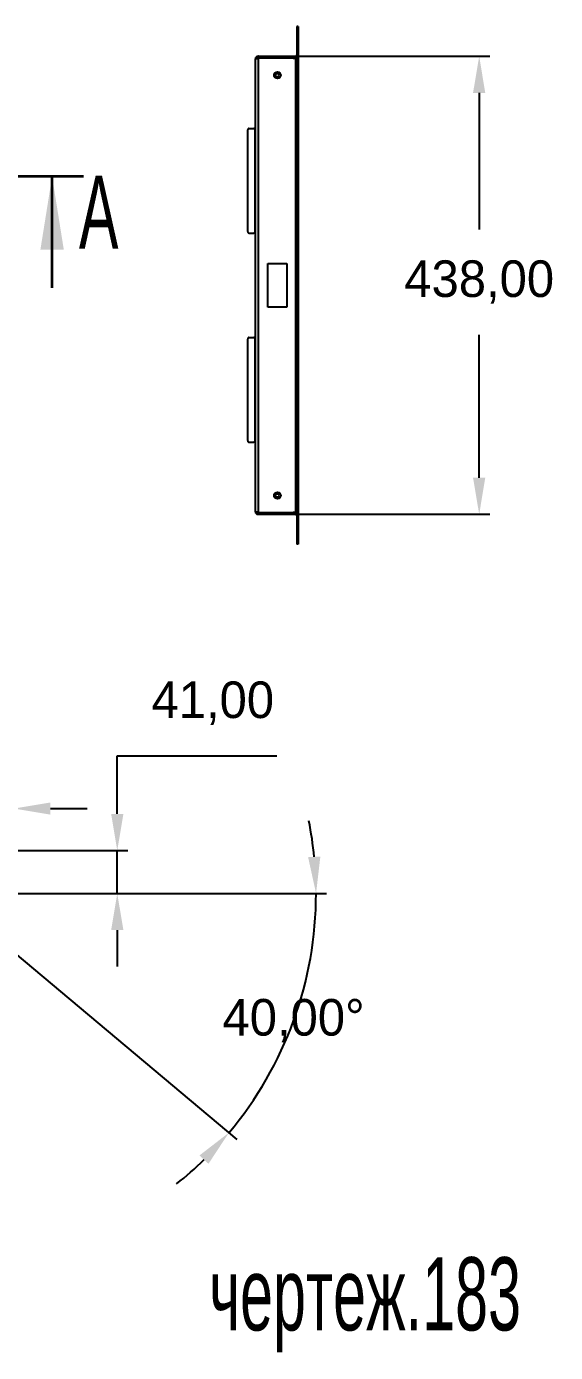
# Model space of a CAD drawing. Header units: millimetres. Extents: x 72 to 220, y 41 to 178.
# Drawn here: x 169.2 to 219.7, y 41.2 to 168 of the extents above; entities that cross this region are included whole.
import ezdxf

# ---------------------------------------------------------------- set-up
doc = ezdxf.new("R2010")
doc.units = ezdxf.units.MM
doc.header["$PDSIZE"] = -1
doc.linetypes.add('LT_05', pattern=[10.16, 6.35, -1.27, 1.27, -1.27])
doc.styles.add('Style_01', font='TXT', dxfattribs={"width": 0.605})
doc.dimstyles.new('DimStyle_00', dxfattribs={"dimtxt": 2.5, "dimasz": 2.5, "dimexe": 1.25, "dimexo": 0.625, "dimtad": 1, "dimtxsty": 'Standard', "dimcen": 2.5, "dimazin": 3, "dimtfac": 1, "dimtmove": 0, "dimatfit": 3})

# ---------------------------------------------------------------- blocks, each defined once
blk = doc.blocks.new('*D3')
at = {"color": 0, "lineweight": -2, "transparency": 16777216}
for p, q in [((162.01, 85.09), (197.83, 85.09)), ((161.98, 84.46), (189.26, 61.57))]:
    blk.add_line(p, q, dxfattribs=at)
for start, end in [(5.6355, 11.271), (320, 360), (308.729, 314.3645)]:
    blk.add_arc((161.23, 85.09), 35.6, start, end, dxfattribs=at)
at = {"color": 0, "transparency": 16777216}
for points in [[(197.24, 88.62), (196.07, 88.56), (196.83, 85.09)], [(185.69, 60.04), (186.55, 59.24), (188.5, 62.21)]]:
    blk.add_solid(points, dxfattribs=at)
at = {"layer": 'Defpoints', "color": 0, "transparency": 16777216}
for p in [(161.12, 85.18), (161.23, 85.09), (162, 85.09), (161.97, 84.47), (193.04, 69.11)]:
    blk.add_point(p, dxfattribs=at)
at = {"color": 0, "transparency": 16777216, "insert": (194.68, 72.92), "char_height": 3.5, "attachment_point": 5}
blk.add_mtext('40,00°', dxfattribs=at)
blk = doc.blocks.new('*D4')
at = {"color": 0, "lineweight": -2, "transparency": 16777216}
for p, q in [((177.83, 92.69), (177.83, 98.24)), ((177.83, 98.24), (193.08, 98.24)), ((167.96, 89.19), (178.83, 89.19)), ((177.83, 85.09), (177.83, 89.19)), ((165.21, 85.09), (178.83, 85.09)), ((177.83, 81.59), (177.83, 78.09))]:
    blk.add_line(p, q, dxfattribs=at)
at = {"color": 0, "transparency": 16777216}
for points in [[(177.25, 92.69), (178.42, 92.69), (177.83, 89.19)], [(177.25, 81.59), (178.42, 81.59), (177.83, 85.09)]]:
    blk.add_solid(points, dxfattribs=at)
at = {"layer": 'Defpoints', "color": 0, "transparency": 16777216}
for p in [(167.95, 89.19), (165.2, 85.09), (177.83, 85.09)]:
    blk.add_point(p, dxfattribs=at)
at = {"color": 0, "transparency": 16777216, "insert": (186.96, 103.29), "char_height": 3.5, "attachment_point": 5}
blk.add_mtext('41,00', dxfattribs=at)
blk = doc.blocks.new('*D6')
at = {"color": 0, "lineweight": -2, "transparency": 16777216}
for p, q in [((193, 165.15), (213.42, 165.15)), ((212.42, 161.65), (212.42, 148.6)), ((212.42, 124.85), (212.42, 138.51)), ((193, 121.35), (213.42, 121.35))]:
    blk.add_line(p, q, dxfattribs=at)
at = {"color": 0, "transparency": 16777216}
for points in [[(211.83, 161.65), (213, 161.65), (212.42, 165.15)], [(211.83, 124.85), (213, 124.85), (212.42, 121.35)]]:
    blk.add_solid(points, dxfattribs=at)
at = {"layer": 'Defpoints', "color": 0, "transparency": 16777216}
for p in [(192.99, 165.15), (192.99, 121.35), (212.42, 121.35)]:
    blk.add_point(p, dxfattribs=at)
at = {"color": 0, "transparency": 16777216, "insert": (212.42, 143.56), "char_height": 3.5, "attachment_point": 5}
blk.add_mtext('438,00', dxfattribs=at)
blk = doc.blocks.new('*D11')
at = {"color": 0, "lineweight": -2, "transparency": 16777216}
for p, q in [((164.94, 88.24), (164.94, 94.21)), ((167.95, 89.13), (167.95, 94.21)), ((161.44, 93.21), (139.69, 93.21)), ((167.95, 93.21), (164.94, 93.21)), ((171.45, 93.21), (174.95, 93.21))]:
    blk.add_line(p, q, dxfattribs=at)
at = {"color": 0, "transparency": 16777216}
for points in [[(161.44, 93.79), (161.44, 92.63), (164.94, 93.21)], [(171.45, 93.79), (171.45, 92.63), (167.95, 93.21)]]:
    blk.add_solid(points, dxfattribs=at)
at = {"layer": 'Defpoints', "color": 0, "transparency": 16777216}
for p in [(167.95, 93.21), (167.95, 89.12), (164.94, 88.23)]:
    blk.add_point(p, dxfattribs=at)
at = {"color": 0, "transparency": 16777216, "insert": (148.81, 98.25), "char_height": 3.5, "attachment_point": 5}
blk.add_mtext('30,10', dxfattribs=at)

msp = doc.modelspace()

# ---------------------------------------------------------------- linework, layer by layer
at = {"color": 7, "linetype": 'Continuous', "lineweight": 25}
for p, q in [((194.9811, 167.9993), (194.9811, 167.9493)), ((195.1311, 167.9993), (194.9811, 167.9993)), ((195.1311, 167.9493), (194.9811, 167.9493)), ((194.9811, 167.9493), (194.9811, 167.9393)), ((194.9811, 167.9393), (194.9811, 118.5593)), ((195.1311, 167.9393), (194.9811, 167.9393)), ((195.1311, 167.9993), (195.1311, 167.9493)), ((195.1311, 167.9493), (195.1311, 167.9393)), ((195.1311, 167.9393), (195.1311, 118.5593)), ((191.0311, 121.5993), (191.0311, 164.8993)), ((191.2811, 164.8993), (191.0311, 164.8993)), ((191.2811, 164.9993), (191.2811, 165.1493)), ((191.3311, 165.1493), (191.2811, 165.1493)), ((191.3311, 164.9993), (191.2811, 164.9993)), ((191.2811, 164.8993), (191.2811, 121.5993)), ((191.3311, 164.8993), (191.2811, 164.8993)), ((191.3311, 165.1493), (194.6561, 165.1493)), ((191.3311, 164.9993), (191.3311, 165.1493)), ((191.3311, 164.9993), (194.6561, 164.9993)), ((191.3311, 164.9893), (191.3311, 164.8993)), ((191.3311, 164.9893), (194.6561, 164.9893)), ((194.6561, 164.9993), (194.6561, 165.1493)), ((194.6561, 165.1493), (194.8811, 165.1493)), ((194.6561, 164.9993), (194.8811, 164.9993)), ((194.6561, 164.9518), (194.6561, 164.9893)), ((194.8811, 164.9518), (194.6561, 164.9518)), ((194.8811, 164.9993), (194.8811, 165.1493)), ((194.8811, 121.5468), (194.8811, 164.9518)), ((194.9811, 164.9518), (194.8811, 164.9518)), ((190.2906, 158.0593), (190.2906, 148.4393)), ((190.4192, 158.2593), (190.8918, 158.2593)), ((190.8918, 158.2218), (190.8918, 158.2593)), ((191.0067, 158.2593), (190.8918, 158.2593)), ((191.0077, 158.2218), (190.8918, 158.2218)), ((191.0067, 158.2218), (191.0067, 158.2593)), ((191.0077, 148.2768), (191.0077, 158.2218)), ((191.0311, 158.2218), (191.0077, 158.2218)), ((190.4192, 148.2393), (190.8918, 148.2393)), ((190.8918, 148.2393), (190.8918, 148.2768)), ((190.8918, 148.2768), (191.0077, 148.2768)), ((191.0067, 148.2393), (190.8918, 148.2393)), ((191.0067, 148.2393), (191.0067, 148.2768)), ((191.0077, 148.2768), (191.0311, 148.2768)), ((192.2311, 145.3493), (194.0311, 145.3493)), ((192.2311, 141.1493), (192.2311, 145.3493)), ((194.0311, 145.3493), (194.0311, 141.1493)), ((194.0311, 141.1493), (192.2311, 141.1493)), ((190.4192, 138.2593), (190.8918, 138.2593)), ((190.8918, 138.2218), (190.8918, 138.2593)), ((191.0067, 138.2593), (190.8918, 138.2593)), ((191.0077, 138.2218), (190.8918, 138.2218)), ((191.0067, 138.2218), (191.0067, 138.2593)), ((191.0077, 128.2768), (191.0077, 138.2218)), ((191.0311, 138.2218), (191.0077, 138.2218)), ((190.2906, 138.0593), (190.2906, 128.4393)), ((190.4192, 128.2393), (190.8918, 128.2393)), ((190.8918, 128.2393), (190.8918, 128.2768)), ((190.8918, 128.2768), (191.0077, 128.2768)), ((191.0067, 128.2393), (190.8918, 128.2393)), ((191.0067, 128.2393), (191.0067, 128.2768)), ((191.0077, 128.2768), (191.0311, 128.2768)), ((191.0311, 121.5993), (191.2811, 121.5993)), ((191.3311, 121.5993), (191.2811, 121.5993)), ((191.2811, 121.4993), (191.2811, 121.3493)), ((191.3311, 121.4993), (191.2811, 121.4993)), ((191.3311, 121.3493), (191.2811, 121.3493)), ((191.3311, 121.5993), (191.3311, 121.5093)), ((191.3311, 121.5093), (194.6561, 121.5093)), ((191.3311, 121.4993), (194.6561, 121.4993)), ((191.3311, 121.4993), (191.3311, 121.3493)), ((191.3311, 121.3493), (194.6561, 121.3493)), ((194.6561, 121.5468), (194.8811, 121.5468)), ((194.6561, 121.5093), (194.6561, 121.5468)), ((194.6561, 121.4993), (194.6561, 121.3493)), ((194.8811, 121.4993), (194.6561, 121.4993)), ((194.8811, 121.3493), (194.6561, 121.3493)), ((194.8811, 121.5468), (194.9811, 121.5468)), ((194.8811, 121.4993), (194.8811, 121.3493)), ((195.1311, 118.5593), (194.9811, 118.5593)), ((194.9811, 118.5593), (194.9811, 118.5493)), ((195.1311, 118.5493), (194.9811, 118.5493)), ((194.9811, 118.5493), (194.9811, 118.4993)), ((195.1311, 118.4993), (194.9811, 118.4993)), ((195.1311, 118.5593), (195.1311, 118.5493)), ((195.1311, 118.5493), (195.1311, 118.4993))]:
    msp.add_line(p, q, dxfattribs=at)
at = {"color": 7, "linetype": 'LT_05', "lineweight": 35}
msp.add_line((174.6054, 153.6533), (105.7854, 153.6533), dxfattribs=at)
at = {"color": 7, "linetype": 'Continuous', "lineweight": 35}
msp.add_line((171.6054, 143.0133), (171.6054, 153.6533), dxfattribs=at)
at = {"color": 7, "linetype": 'Continuous', "lineweight": 25, "flags": 128}
for points in [[(190.4192, 158.2593), (190.3941, 158.2554), (190.37, 158.2441), (190.3477, 158.2256), (190.3283, 158.2007), (190.3123, 158.1704), (190.3004, 158.1358), (190.2931, 158.0983), (190.2906, 158.0593)], [(190.2906, 148.4393), (190.2931, 148.4003), (190.3004, 148.3627), (190.3123, 148.3282), (190.3283, 148.2979), (190.3477, 148.273), (190.37, 148.2545), (190.3941, 148.2431), (190.4192, 148.2393)], [(190.4192, 138.2593), (190.3941, 138.2554), (190.37, 138.2441), (190.3477, 138.2256), (190.3283, 138.2007), (190.3123, 138.1704), (190.3004, 138.1358), (190.2931, 138.0983), (190.2906, 138.0593)], [(190.2906, 128.4393), (190.2931, 128.4003), (190.3004, 128.3627), (190.3123, 128.3282), (190.3283, 128.2979), (190.3477, 128.273), (190.37, 128.2545), (190.3941, 128.2431), (190.4192, 128.2393)]]:
    msp.add_lwpolyline(points, dxfattribs=at)
at = {"color": 7, "linetype": 'Continuous', "lineweight": 25}
for centre, radius in [((193.1311, 163.3493), 0.3209), ((193.1311, 163.3493), 0.165), ((193.1311, 123.1493), 0.3209), ((193.1311, 123.1493), 0.165)]:
    msp.add_circle(centre, radius, dxfattribs=at)
for centre, radius, start, end in [((191.2811, 164.8993), 0.25, 90, 180), ((191.2811, 164.8993), 0.1, 90, 180), ((194.8811, 165.2493), 0.1, 270, 0), ((194.8811, 165.2493), 0.25, 270, 293.578178), ((191.2811, 121.5993), 0.25, 180, 270), ((191.2811, 121.5993), 0.1, 180, 270), ((194.8811, 121.2493), 0.25, 66.421822, 90), ((194.8811, 121.2493), 0.1, 0, 90)]:
    msp.add_arc(centre, radius, start, end, dxfattribs=at)
at = {"color": 7, "linetype": 'Continuous', "lineweight": 35}
msp.add_solid([(171.6054, 153.6533), (170.4854, 146.6533), (172.7254, 146.6533)], dxfattribs=at)

# ---------------------------------------------------------------- texts
at = {"color": 7, "linetype": 'Continuous', "insert": (174.1698, 153.7492), "char_height": 7, "attachment_point": 1, "style": 'Style_01'}
msp.add_mtext('A', dxfattribs=at)
at = {"color": 7, "linetype": 'Continuous', "lineweight": 18, "insert": (201.5155, 50.3034), "char_height": 7, "attachment_point": 2, "style": 'Style_01'}
msp.add_mtext('чертеж.183', dxfattribs=at)

# ---------------------------------------------------------------- dimensions: what is measured, and where the dimension line sits
for base, p1, p2, picture, middle in [((212.4181, 121.3493), (192.9936, 165.1493), (192.9936, 121.3493), '*D6', (212.4181, 143.5555)), ((177.8347, 85.0907), (167.9454, 89.1907), (165.2031, 85.0907), '*D4', (186.9597, 98.2438))]:
    dim = msp.add_linear_dim(base=base, p1=p1, p2=p2, angle=90, dimstyle='DimStyle_00', override={"dimtxt": 3.5, "dimasz": 3.5, "dimexe": 1, "dimexo": 0.01, "dimgap": 3, "dimtih": 1, "dimtoh": 1, "dimlfac": 10, "dimzin": 0, "dimadec": 2, "dimtdec": 3, "dimtzin": 0})
    dim.commit()
    dim.dimension.update_dxf_attribs({"geometry": picture, "text_midpoint": middle, "dimtype": 160})
dim = msp.add_linear_dim(base=(167.9454, 93.2106), p1=(164.9354, 88.2343), p2=(167.9454, 89.1157), dimstyle='DimStyle_00', override={"dimtxt": 3.5, "dimasz": 3.5, "dimexe": 1, "dimexo": 0.01, "dimgap": 3, "dimtih": 1, "dimtoh": 1, "dimlfac": 10, "dimzin": 0, "dimadec": 2, "dimtdec": 3, "dimtzin": 0})
dim.commit()
dim.dimension.update_dxf_attribs({"geometry": '*D11', "text_midpoint": (148.8104, 93.2106), "dimtype": 160})
dim = msp.add_angular_dim_2l(base=(193.0409, 69.114), line1=((161.1197, 85.1822), (161.9743, 84.4651)), line2=((161.2288, 85.0907), (161.9954, 85.0907)), dimstyle='DimStyle_00', override={"dimtxt": 3.5, "dimasz": 3.5, "dimexe": 1, "dimexo": 0.01, "dimgap": 3, "dimtih": 1, "dimtoh": 1, "dimlfac": 10, "dimzin": 0, "dimadec": 2, "dimtdec": 3, "dimtzin": 0})
dim.commit()
dim.dimension.update_dxf_attribs({"geometry": '*D3', "text_midpoint": (194.6806, 72.9152)})

doc.saveas('drawing.dxf')
